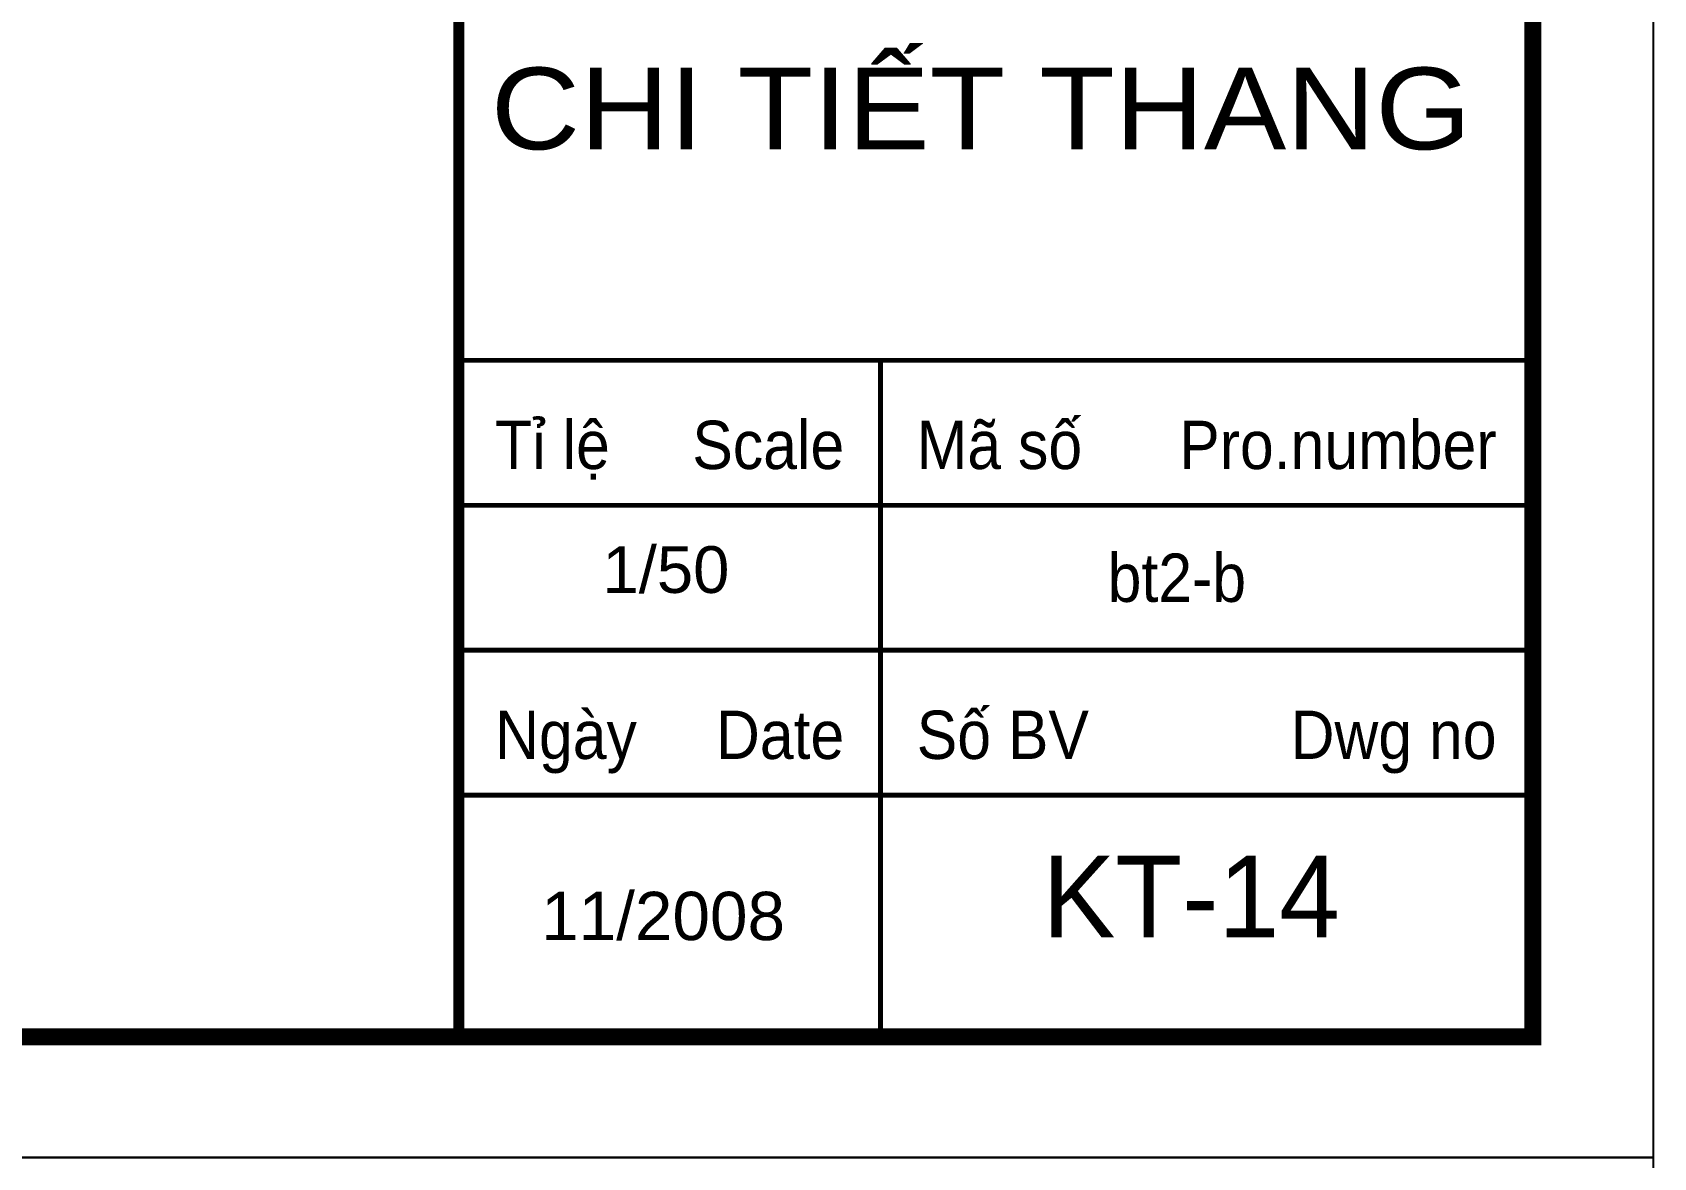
# Model space of a CAD drawing. Header units: millimetres. Extents: x -229618 to 2906, y -178063 to 96806.
# Drawn here: x -129899 to -126427, y -63851 to -61441 of the extents above; entities that cross this region are included whole.
import ezdxf
from ezdxf.enums import TextEntityAlignment as Align

# ---------------------------------------------------------------- set-up
doc = ezdxf.new("R2010")
doc.units = ezdxf.units.MM
doc.header["$LTSCALE"] = 200
doc.header["$MEASUREMENT"] = 0
doc.layers.get('DEFPOINTS').update_dxf_attribs({"linetype": 'CONTINUOUS'})
doc.layers.add('in', color=203, linetype='CONTINUOUS', lineweight=5, plot=False)
doc.layers.add('KHUNGTEN', color=7, linetype='CONTINUOUS')
doc.layers.add('thay', color=7, linetype='CONTINUOUS', lineweight=18)
doc.styles.add('Arial iso', font='vnarial_0.ttf')
doc.styles.add('TEXT1', font='Vhavan_0.ttf', dxfattribs={"height": 200})

# ---------------------------------------------------------------- blocks, each defined once
blk = doc.blocks.new('KhungA3')
at = {"layer": 'DEFPOINTS', "color": 8}
blk.add_lwpolyline([(-3.738, 3.813), (416.305, 3.813), (416.305, 300.813), (-3.738, 300.813)], close=True, dxfattribs=at)
at = {"layer": 'KHUNGTEN', "color": 4}
for points, const_width in [([(7.542, 8.987), (411.131, 8.987), (411.131, 295.639), (7.542, 295.639)], 0.724), ([(365.131, 295.639), (411.131, 295.639), (411.131, 8.987), (365.131, 8.987)], 0.466)]:
    blk.add_lwpolyline(points, close=True, dxfattribs=dict(at, const_width=const_width))
at = {"layer": 'KHUNGTEN', "color": 8, "const_width": 0.207}
for points in [[(365.131, 37.963), (411.131, 37.963)], [(383.19, 37.963), (383.19, 8.987)], [(365.131, 31.754), (411.131, 31.754)], [(365.131, 25.545), (411.131, 25.545)], [(365.131, 19.336), (411.131, 19.336)]]:
    blk.add_lwpolyline(points, dxfattribs=at)
at = {"layer": 'KHUNGTEN', "color": 8, "style": 'Arial iso', "width": 0.9}
for s, p in [('TØ lÖ', (366.683, 33.306)), ('M· sè', (384.743, 33.306)), ('bt2-b   ', (392.92, 27.615)), ('Ngµy', (366.683, 20.888)), ('Sè BV', (384.743, 20.888))]:
    blk.add_text(s, height=2.0697, dxfattribs=at).set_placement(p)
for s, p in [('Scale', (381.638, 33.306)), ('Pro.number', (409.579, 33.306)), ('Date', (381.638, 20.888)), ('Dwg no', (409.579, 20.888))]:
    blk.add_text(s, height=2.0697, dxfattribs=at).set_placement(p, align=Align.RIGHT)
at = {"layer": 'KHUNGTEN', "color": 7, "style": 'Arial iso'}
blk.add_text('11/2008', height=2.0697, dxfattribs=at).set_placement((373.877, 14.162), align=Align.MIDDLE_CENTER)

msp = doc.modelspace()

# ---------------------------------------------------------------- linework, layer by layer
at = {"layer": 'in'}
msp.add_lwpolyline([(-147428.7, -49000.5), (-126426.6, -49000.5), (-126426.6, -63850.5), (-147428.7, -63850.5)], close=True, dxfattribs=at)

# ---------------------------------------------------------------- block references
at = {"layer": 'thay'}
ref = msp.add_blockref('KhungA3', (-147241.8, -64041.2), dxfattribs=dict(at, xscale=50, yscale=50, zscale=50.00000000000006))
ref.add_attrib('TENBANVE', 'Chi tiÕt thang', dxfattribs={"layer": 'KHUNGTEN', "color": 1, "height": 175, "style": 'TEXT1', "width": 1.205978}).set_placement((-128916.8, -61691.2), (-126816.8, -61691.2), align=Align.FIT)
ref.add_attrib('SOBANVE', 'kt-14', dxfattribs={"layer": 'KHUNGTEN', "color": 1, "height": 175, "style": 'TEXT1'}).set_placement((-127416.8, -63291.2), align=Align.MIDDLE_CENTER)
ref.add_attrib('TILE', '1/50', dxfattribs={"layer": 'KHUNGTEN', "color": 1, "height": 100, "style": 'Arial iso'}).set_placement((-128541.8, -62591.2), align=Align.MIDDLE_CENTER)
at = {"layer": 'thay', "xscale": 50, "yscale": 50, "zscale": 50.00000000000006}
msp.add_blockref('KhungA3', (-147241.8, -78891.2), dxfattribs=at)

doc.saveas('drawing.dxf')
